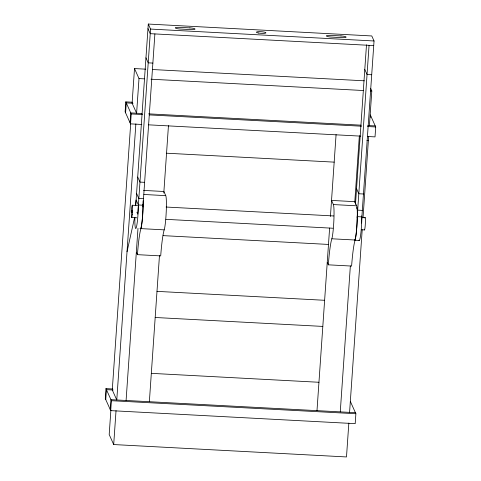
<?xml version="1.0" encoding="UTF-8"?>
<svg xmlns="http://www.w3.org/2000/svg" width="481" height="481" viewBox="0 0 481 481"><rect width="100%" height="100%" fill="white"/><g stroke="black" fill="none" stroke-linecap="round" stroke-linejoin="round"><path stroke-width="0.72" d="M112.722 388.985L105.976 388.624L105.291 398.551L110.72 410.63L355.194 423.653L355.88 413.726L350.451 401.647M132.558 102.225L125.806 101.864L125.12 111.79L130.549 123.87L141.799 124.471M105.754 399.591L106.439 389.658L113.191 390.019M125.583 112.831L126.275 102.898L133.021 103.259M110.251 409.596L110.937 399.669L355.417 412.686M130.08 122.835L130.772 112.903L142.015 113.504M110.72 410.63L111.406 400.703L105.976 388.624M130.549 123.87L131.235 113.943L125.806 101.864M110.877 410.221L109.193 434.541L113.69 444.552L346.494 456.95L348.839 423.046M130.7 123.617L112.277 389.971L116.775 399.976L135.864 123.894M134.506 68.567L132.107 103.211L136.604 113.215L139.003 78.571L134.506 68.567L145.731 69.168M113.69 444.552L116.035 410.642M135.75 205.381L148.292 24.05L371.783 35.955L374.044 40.975L361.453 223.058M148.292 24.05L150.547 29.07L137.752 214.135L136.905 212.247M126.088 400.475L137.987 228.337M142.923 206.926L154.888 33.923M149.363 401.713L159.464 255.615M163.799 192.989L168.452 125.631M316.991 410.642L329.617 228.054M330.417 216.498L336.081 134.56M340.265 411.88L350.36 265.921M354.756 202.387L359.361 135.798M355.465 204.365L366.498 44.793M357.155 217.592L369.065 45.328M349.579 412.379L362.205 229.738M363.029 217.845L368.668 136.291M369.408 125.619L371.807 90.975L370.604 88.306M370.653 117.34L370.749 115.921M370.28 114.887L375.709 126.966L375.024 136.893L367.526 136.496M127.026 251.737L134.632 217.34M150.547 29.07L374.044 40.975M373.725 45.575L150.234 33.676L147.974 28.65M152.868 63.089L148.214 62.837L145.959 57.816M371.705 74.741L367.051 74.495L364.796 69.474M152.471 69.523L364.315 80.808M139.003 78.571L144.24 78.854M150.98 79.209L363.57 90.536M370.31 90.891L371.807 90.975M148.581 113.853L361.177 125.18M367.743 125.529L375.246 125.926M131.235 113.943L142.484 114.538M149.23 114.899L361.459 126.202M367.46 126.527L375.709 126.966M148.545 124.832L360.774 136.135M366.937 140.59L368.368 140.662M166.546 153.205L334.175 162.133M144.625 182.341L139.965 182.095L137.71 177.068M363.462 193.999L358.802 193.753L356.547 188.726M143.53 190.41L163.901 191.492L165.765 195.641A17.773 1.605 -87 0 1 166.234 211.7A17.773 1.605 -87 0 1 164.201 229.858A36.628 3.307 -87 0 0 160.702 255.898L137.428 254.659L136.339 252.236M143.939 194.48L165.765 195.641M356.668 205.808L354.804 201.665L331.529 200.421L333.393 204.569L356.668 205.808A17.773 1.605 -87 0 1 357.136 221.867A17.773 1.605 -87 0 1 355.11 240.025A36.628 3.307 -87 0 0 351.605 266.065L328.331 264.827L327.242 262.404M143.488 198.725L138.835 198.479L136.58 193.458M362.325 210.383L357.672 210.137L356.541 207.624M135.492 205.76A16.961 1.533 -87 0 1 136.129 199.958L138.384 204.978L143.043 205.231A16.961 1.533 -87 0 1 141.871 222.829A16.961 1.533 -87 0 1 140.043 228.325M358.958 240.187A16.961 1.533 -87 0 0 360.756 234.103A16.961 1.533 -87 0 0 361.874 216.883L357.221 216.636A16.961 1.533 -87 0 1 354.75 240.103M132.395 205.237L137.632 205.519M166.077 207.034L333.754 215.963M361.453 217.436L365.193 217.64M131.541 217.508L136.784 217.785M165.975 219.342L332.906 228.234M361.351 229.75L364.345 229.912M137.428 254.659A36.628 3.307 -87 0 1 140.927 228.619L164.201 229.858M328.331 264.827A36.628 3.307 -87 0 1 331.83 238.786L355.11 240.025M354.557 240.217L359.217 240.464M163.101 235.63L328.481 244.438M156.992 291.366L324.621 300.294M155.189 317.49L322.811 326.419M151.323 373.346L318.951 382.275M111.406 400.703L355.88 413.726M361.453 215.945L361.874 216.883M142.616 204.287L143.043 205.231M138.384 204.978A16.961 1.533 -87 0 1 136.345 227.393A16.961 1.533 -87 0 1 134.878 217.31M143.122 200.733A17.773 1.605 -87 0 1 140.927 228.619M333.393 204.569A17.773 1.605 -87 0 1 333.862 220.629A17.773 1.605 -87 0 1 331.83 238.786M364.857 218.031A6.241 0.565 -87 0 1 365.344 223.653A6.241 0.565 -87 0 1 364.261 229.605M189.905 27.892L179.684 27.351A4.768 0.818 4 0 0 175.318 27.94A4.768 0.818 4 0 0 180.447 29.04L190.668 29.581A4.768 0.818 4 0 0 195.033 28.992A4.768 0.818 4 0 0 189.905 27.892M340.987 35.943L330.766 35.396A4.768 0.818 4 0 0 326.401 35.991A4.768 0.818 4 0 0 331.523 37.085L341.744 37.632A4.768 0.818 4 0 0 346.11 37.037A4.768 0.818 4 0 0 340.987 35.943M131.854 212.061A0.703 0.691 -24.2 0 0 132.624 211.117A0.703 0.691 -24.2 0 0 131.427 210.943A0.703 0.691 -24.2 0 0 131.854 212.061M132.269 214.682A6.241 0.565 -87 0 0 132.317 205.14A6.241 0.565 -87 0 0 131.313 214.298A6.241 0.565 -87 0 0 132.269 214.682M258.531 33.021A4.768 0.818 4 0 0 265.915 32.882A4.768 0.818 4 0 0 259.049 31.638A4.768 0.818 4 0 0 258.531 33.021"/></g></svg>
